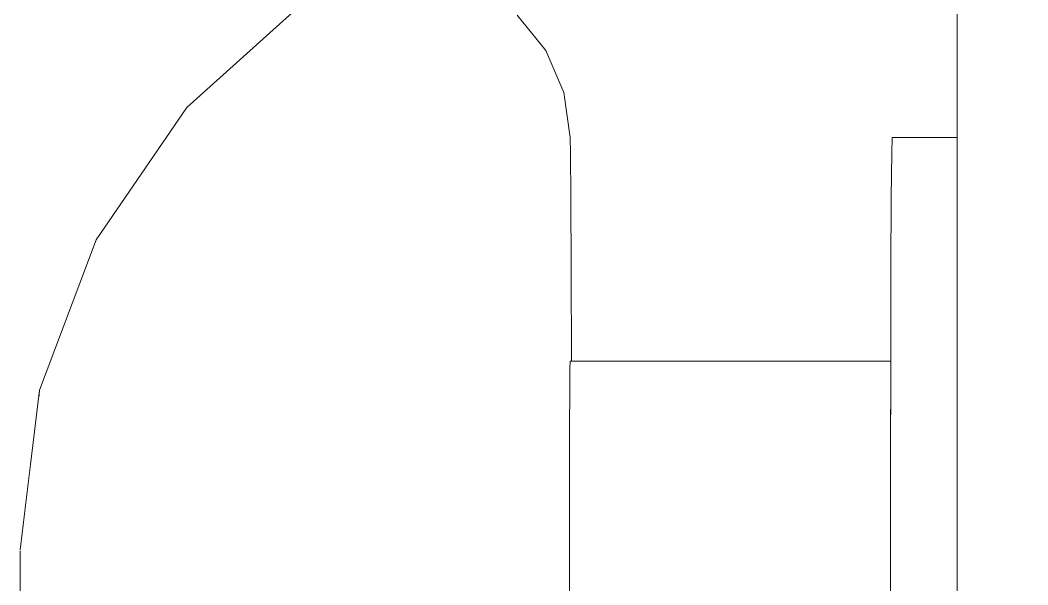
# Model space of a CAD drawing. Header units: metres. Extents: x -0.7 to 10.5, y -2 to 12.8.
# Drawn here: x 7.24817 to 7.27071, y 2.2 to 2.21263 of the extents above; entities that cross this region are included whole.
import ezdxf

# ---------------------------------------------------------------- set-up
doc = ezdxf.new("R2010")
doc.units = ezdxf.units.M
doc.header["$MEASUREMENT"] = 0
doc.linetypes.add('Xref_Alzado 1$0$Wipeout_Contour', pattern=[1000, 0, -1000])
doc.layers.add('Xref_Alzado 1$0$Interior - Mobiliario', color=7, linetype='Continuous')
doc.layers.add('Xref_Alzado 1$0$Interior - Mobiliario _Pen_No__81', color=7, linetype='Continuous', lineweight=13, true_color=0x6a6a6a)

# ---------------------------------------------------------------- blocks, each defined once
blk = doc.blocks.new('Xref_Alzado 1$0$Section Element_140')
at = {"color": 254, "linetype": 'Xref_Alzado 1$0$Wipeout_Contour', "lineweight": 0, "ltscale": 43868.623645}
blk.add_wipeout([(-10778.451, -2630), (-10776.291, -2630), (-10776.291, -1170), (-10778.451, -1170)], dxfattribs=at).dxf.layer = 'Xref_Alzado 1$0$Interior - Mobiliario'
at = {"color": 254, "linetype": 'Xref_Alzado 1$0$Wipeout_Contour', "lineweight": 0, "ltscale": 43929.468815}
blk.add_wipeout([(-10799.403, -1999.242), (-10798.977, -1995.798), (-10798.973, -1995.65), (-10799.403, -1999.215)], dxfattribs=at).dxf.layer = 'Xref_Alzado 1$0$Interior - Mobiliario'
at = {"color": 254, "linetype": 'Xref_Alzado 1$0$Wipeout_Contour', "lineweight": 0, "ltscale": 43845.4629}
blk.add_wipeout([(-10779.905, -1990), (-10779.914, -1990.341), (-10778.451, -1990.341), (-10778.451, -1990)], dxfattribs=at).dxf.layer = 'Xref_Alzado 1$0$Interior - Mobiliario'
at = {"color": 254, "linetype": 'Xref_Alzado 1$0$Wipeout_Contour', "lineweight": 0, "ltscale": 43929.615156}
blk.add_wipeout([(-10799.404, -1999.321), (-10798.98, -1996.233), (-10798.977, -1995.798), (-10799.403, -1999.242)], dxfattribs=at).dxf.layer = 'Xref_Alzado 1$0$Interior - Mobiliario'
at = {"layer": 'Xref_Alzado 1$0$Interior - Mobiliario _Pen_No__81', "color": 251, "linetype": 'Continuous', "lineweight": 13, "true_color": 0x6a6a6a}
blk.add_line((-10779.905, -1990), (-10778.451, -1990), dxfattribs=at)
at = {"color": 254, "linetype": 'Xref_Alzado 1$0$Wipeout_Contour', "lineweight": 0, "ltscale": 43845.96582}
blk.add_wipeout([(-10779.914, -1990.341), (-10779.923, -1991.34), (-10778.451, -1991.34), (-10778.451, -1990.341)], dxfattribs=at).dxf.layer = 'Xref_Alzado 1$0$Interior - Mobiliario'
at = {"color": 254, "linetype": 'Xref_Alzado 1$0$Wipeout_Contour', "lineweight": 0, "ltscale": 43923.671567}
blk.add_wipeout([(-10798.977, -1995.798), (-10797.715, -1992.552), (-10797.708, -1992.289), (-10798.973, -1995.65)], dxfattribs=at).dxf.layer = 'Xref_Alzado 1$0$Interior - Mobiliario'
at = {"color": 254, "linetype": 'Xref_Alzado 1$0$Wipeout_Contour', "lineweight": 0, "ltscale": 43929.879101}
blk.add_wipeout([(-10799.405, -1999.445), (-10798.983, -1996.924), (-10798.98, -1996.233), (-10799.404, -1999.321)], dxfattribs=at).dxf.layer = 'Xref_Alzado 1$0$Interior - Mobiliario'
at = {"layer": 'Xref_Alzado 1$0$Interior - Mobiliario _Pen_No__81', "color": 251, "linetype": 'Continuous', "lineweight": 13, "true_color": 0x6a6a6a}
blk.add_line((-10779.905, -1990), (-10779.914, -1990.341), dxfattribs=at)
at = {"color": 254, "linetype": 'Xref_Alzado 1$0$Wipeout_Contour', "lineweight": 0, "ltscale": 43846.920584}
blk.add_wipeout([(-10779.923, -1991.34), (-10779.93, -1992.929), (-10778.451, -1992.929), (-10778.451, -1991.34)], dxfattribs=at).dxf.layer = 'Xref_Alzado 1$0$Interior - Mobiliario'
at = {"color": 254, "linetype": 'Xref_Alzado 1$0$Wipeout_Contour', "lineweight": 0, "ltscale": 43923.995989}
blk.add_wipeout([(-10798.98, -1996.233), (-10797.721, -1993.322), (-10797.715, -1992.552), (-10798.977, -1995.798)], dxfattribs=at).dxf.layer = 'Xref_Alzado 1$0$Interior - Mobiliario'
at = {"color": 254, "linetype": 'Xref_Alzado 1$0$Wipeout_Contour', "lineweight": 0, "ltscale": 43930.246513}
blk.add_wipeout([(-10799.405, -1999.608), (-10798.986, -1997.825), (-10798.983, -1996.924), (-10799.405, -1999.445)], dxfattribs=at).dxf.layer = 'Xref_Alzado 1$0$Interior - Mobiliario'
at = {"layer": 'Xref_Alzado 1$0$Interior - Mobiliario _Pen_No__81', "color": 251, "linetype": 'Continuous', "lineweight": 13, "true_color": 0x6a6a6a}
blk.add_line((-10779.914, -1990.341), (-10779.923, -1991.34), dxfattribs=at)
at = {"color": 254, "linetype": 'Xref_Alzado 1$0$Wipeout_Contour', "lineweight": 0, "ltscale": 43914.945557}
blk.add_wipeout([(-10797.715, -1992.552), (-10795.69, -1989.689), (-10795.68, -1989.325), (-10797.708, -1992.289)], dxfattribs=at).dxf.layer = 'Xref_Alzado 1$0$Interior - Mobiliario'
at = {"color": 254, "linetype": 'Xref_Alzado 1$0$Wipeout_Contour', "lineweight": 0, "ltscale": 43924.591788}
blk.add_wipeout([(-10798.983, -1996.924), (-10797.726, -1994.548), (-10797.721, -1993.322), (-10798.98, -1996.233)], dxfattribs=at).dxf.layer = 'Xref_Alzado 1$0$Interior - Mobiliario'
at = {"color": 254, "linetype": 'Xref_Alzado 1$0$Wipeout_Contour', "lineweight": 0, "ltscale": 43930.7007}
blk.add_wipeout([(-10799.405, -1999.797), (-10798.987, -1998.874), (-10798.986, -1997.825), (-10799.405, -1999.608)], dxfattribs=at).dxf.layer = 'Xref_Alzado 1$0$Interior - Mobiliario'
at = {"color": 254, "linetype": 'Xref_Alzado 1$0$Wipeout_Contour', "lineweight": 0, "ltscale": 43915.432329}
blk.add_wipeout([(-10797.721, -1993.322), (-10795.698, -1990.755), (-10795.69, -1989.689), (-10797.715, -1992.552)], dxfattribs=at).dxf.layer = 'Xref_Alzado 1$0$Interior - Mobiliario'
at = {"color": 254, "linetype": 'Xref_Alzado 1$0$Wipeout_Contour', "lineweight": 0, "ltscale": 43925.420922}
blk.add_wipeout([(-10798.986, -1997.825), (-10797.731, -1996.145), (-10797.726, -1994.548), (-10798.983, -1996.924)], dxfattribs=at).dxf.layer = 'Xref_Alzado 1$0$Interior - Mobiliario'
at = {"color": 254, "linetype": 'Xref_Alzado 1$0$Wipeout_Contour', "lineweight": 0, "ltscale": 43931.242018}
blk.add_wipeout([(-10799.405, -2000), (-10798.988, -2000), (-10798.987, -1998.874), (-10799.405, -1999.797)], dxfattribs=at).dxf.layer = 'Xref_Alzado 1$0$Interior - Mobiliario'
at = {"layer": 'Xref_Alzado 1$0$Interior - Mobiliario _Pen_No__81', "color": 251, "linetype": 'Continuous', "lineweight": 13, "true_color": 0x6a6a6a}
for p, q in [((-10799.403, -1999.242), (-10799.404, -1999.321)), ((-10799.404, -1999.321), (-10799.405, -1999.445)), ((-10799.405, -1999.445), (-10799.405, -1999.608)), ((-10799.405, -1999.608), (-10799.405, -1999.797)), ((-10799.405, -1999.797), (-10799.405, -2000)), ((-10799.405, -2000), (-10799.405, -2000.203))]:
    blk.add_line(p, q, dxfattribs=at)
at = {"color": 254, "linetype": 'Xref_Alzado 1$0$Wipeout_Contour', "lineweight": 0, "ltscale": 43903.792741}
blk.add_wipeout([(-10795.69, -1989.689), (-10793.018, -1987.374), (-10793.006, -1986.928), (-10795.68, -1989.325)], dxfattribs=at).dxf.layer = 'Xref_Alzado 1$0$Interior - Mobiliario'
at = {"color": 254, "linetype": 'Xref_Alzado 1$0$Wipeout_Contour', "lineweight": 0, "ltscale": 43916.331336}
blk.add_wipeout([(-10797.726, -1994.548), (-10795.706, -1992.452), (-10795.698, -1990.755), (-10797.721, -1993.322)], dxfattribs=at).dxf.layer = 'Xref_Alzado 1$0$Interior - Mobiliario'
at = {"color": 254, "linetype": 'Xref_Alzado 1$0$Wipeout_Contour', "lineweight": 0, "ltscale": 43926.43048}
blk.add_wipeout([(-10798.987, -1998.874), (-10797.733, -1998.004), (-10797.731, -1996.145), (-10798.986, -1997.825)], dxfattribs=at).dxf.layer = 'Xref_Alzado 1$0$Interior - Mobiliario'
at = {"color": 254, "linetype": 'Xref_Alzado 1$0$Wipeout_Contour', "lineweight": 0, "ltscale": 43904.416556}
blk.add_wipeout([(-10795.698, -1990.755), (-10793.029, -1988.679), (-10793.018, -1987.374), (-10795.69, -1989.689)], dxfattribs=at).dxf.layer = 'Xref_Alzado 1$0$Interior - Mobiliario'
at = {"color": 254, "linetype": 'Xref_Alzado 1$0$Wipeout_Contour', "lineweight": 0, "ltscale": 43917.583736}
blk.add_wipeout([(-10797.731, -1996.145), (-10795.712, -1994.663), (-10795.706, -1992.452), (-10797.726, -1994.548)], dxfattribs=at).dxf.layer = 'Xref_Alzado 1$0$Interior - Mobiliario'
at = {"color": 254, "linetype": 'Xref_Alzado 1$0$Wipeout_Contour', "lineweight": 0, "ltscale": 43927.559184}
blk.add_wipeout([(-10798.988, -2000), (-10797.734, -2000), (-10797.733, -1998.004), (-10798.987, -1998.874)], dxfattribs=at).dxf.layer = 'Xref_Alzado 1$0$Interior - Mobiliario'
at = {"layer": 'Xref_Alzado 1$0$Interior - Mobiliario _Pen_No__81', "color": 251, "linetype": 'Continuous', "lineweight": 13, "true_color": 0x6a6a6a}
blk.add_line((-10799.403, -1999.215), (-10798.973, -1995.65), dxfattribs=at)
at = {"color": 254, "linetype": 'Xref_Alzado 1$0$Wipeout_Contour', "lineweight": 0, "ltscale": 43905.572126}
blk.add_wipeout([(-10795.706, -1992.452), (-10793.038, -1990.757), (-10793.029, -1988.679), (-10795.698, -1990.755)], dxfattribs=at).dxf.layer = 'Xref_Alzado 1$0$Interior - Mobiliario'
at = {"color": 254, "linetype": 'Xref_Alzado 1$0$Wipeout_Contour', "lineweight": 0, "ltscale": 43919.106623}
blk.add_wipeout([(-10797.733, -1998.004), (-10795.715, -1997.237), (-10795.712, -1994.663), (-10797.731, -1996.145)], dxfattribs=at).dxf.layer = 'Xref_Alzado 1$0$Interior - Mobiliario'
at = {"color": 254, "linetype": 'Xref_Alzado 1$0$Wipeout_Contour', "lineweight": 0, "ltscale": 43928.537389}
blk.add_wipeout([(-10798.987, -2001.126), (-10797.733, -2001.996), (-10797.734, -2000), (-10798.988, -2000)], dxfattribs=at).dxf.layer = 'Xref_Alzado 1$0$Interior - Mobiliario'
at = {"layer": 'Xref_Alzado 1$0$Interior - Mobiliario _Pen_No__81', "color": 251, "linetype": 'Continuous', "lineweight": 13, "true_color": 0x6a6a6a}
blk.add_line((-10798.973, -1995.65), (-10797.708, -1992.289), dxfattribs=at)
at = {"color": 254, "linetype": 'Xref_Alzado 1$0$Wipeout_Contour', "lineweight": 0, "ltscale": 43896.422748}
blk.add_wipeout([(-10793.029, -1988.679), (-10792.123, -1988.276), (-10792.111, -1986.924), (-10793.018, -1987.374)], dxfattribs=at).dxf.layer = 'Xref_Alzado 1$0$Interior - Mobiliario'
at = {"color": 254, "linetype": 'Xref_Alzado 1$0$Wipeout_Contour', "lineweight": 0, "ltscale": 43907.183426}
blk.add_wipeout([(-10795.712, -1994.663), (-10793.045, -1993.464), (-10793.038, -1990.757), (-10795.706, -1992.452)], dxfattribs=at).dxf.layer = 'Xref_Alzado 1$0$Interior - Mobiliario'
at = {"color": 254, "linetype": 'Xref_Alzado 1$0$Wipeout_Contour', "lineweight": 0, "ltscale": 43920.799363}
blk.add_wipeout([(-10797.734, -2000), (-10795.717, -2000), (-10795.715, -1997.237), (-10797.733, -1998.004)], dxfattribs=at).dxf.layer = 'Xref_Alzado 1$0$Interior - Mobiliario'
at = {"layer": 'Xref_Alzado 1$0$Interior - Mobiliario _Pen_No__81', "color": 251, "linetype": 'Continuous', "lineweight": 13, "true_color": 0x6a6a6a}
blk.add_line((-10797.708, -1992.289), (-10795.68, -1989.325), dxfattribs=at)
at = {"color": 254, "linetype": 'Xref_Alzado 1$0$Wipeout_Contour', "lineweight": 0, "ltscale": 43897.711579}
blk.add_wipeout([(-10793.038, -1990.757), (-10792.132, -1990.427), (-10792.123, -1988.276), (-10793.029, -1988.679)], dxfattribs=at).dxf.layer = 'Xref_Alzado 1$0$Interior - Mobiliario'
at = {"color": 254, "linetype": 'Xref_Alzado 1$0$Wipeout_Contour', "lineweight": 0, "ltscale": 43909.14296}
blk.add_wipeout([(-10795.715, -1997.237), (-10793.049, -1996.617), (-10793.045, -1993.464), (-10795.712, -1994.663)], dxfattribs=at).dxf.layer = 'Xref_Alzado 1$0$Interior - Mobiliario'
at = {"color": 254, "linetype": 'Xref_Alzado 1$0$Wipeout_Contour', "lineweight": 0, "ltscale": 43922.431694}
blk.add_wipeout([(-10797.733, -2001.996), (-10795.715, -2002.763), (-10795.717, -2000), (-10797.734, -2000)], dxfattribs=at).dxf.layer = 'Xref_Alzado 1$0$Interior - Mobiliario'
at = {"layer": 'Xref_Alzado 1$0$Interior - Mobiliario _Pen_No__81', "color": 251, "linetype": 'Continuous', "lineweight": 13, "true_color": 0x6a6a6a}
blk.add_line((-10795.68, -1989.325), (-10793.006, -1986.928), dxfattribs=at)
at = {"color": 254, "linetype": 'Xref_Alzado 1$0$Wipeout_Contour', "lineweight": 0, "ltscale": 43892.451682}
blk.add_wipeout([(-10792.123, -1988.276), (-10791.124, -1988.099), (-10791.113, -1986.726), (-10792.111, -1986.924)], dxfattribs=at).dxf.layer = 'Xref_Alzado 1$0$Interior - Mobiliario'
at = {"color": 254, "linetype": 'Xref_Alzado 1$0$Wipeout_Contour', "lineweight": 0, "ltscale": 43899.511581}
blk.add_wipeout([(-10793.045, -1993.464), (-10792.139, -1993.231), (-10792.132, -1990.427), (-10793.038, -1990.757)], dxfattribs=at).dxf.layer = 'Xref_Alzado 1$0$Interior - Mobiliario'
at = {"color": 254, "linetype": 'Xref_Alzado 1$0$Wipeout_Contour', "lineweight": 0, "ltscale": 43911.319335}
blk.add_wipeout([(-10795.717, -2000), (-10793.051, -2000), (-10793.049, -1996.617), (-10795.715, -1997.237)], dxfattribs=at).dxf.layer = 'Xref_Alzado 1$0$Interior - Mobiliario'
at = {"color": 254, "linetype": 'Xref_Alzado 1$0$Wipeout_Contour', "lineweight": 0, "ltscale": 43893.772391}
blk.add_wipeout([(-10792.132, -1990.427), (-10791.134, -1990.283), (-10791.124, -1988.099), (-10792.123, -1988.276)], dxfattribs=at).dxf.layer = 'Xref_Alzado 1$0$Interior - Mobiliario'
at = {"color": 254, "linetype": 'Xref_Alzado 1$0$Wipeout_Contour', "lineweight": 0, "ltscale": 43901.701832}
blk.add_wipeout([(-10793.049, -1996.617), (-10792.144, -1996.496), (-10792.139, -1993.231), (-10793.045, -1993.464)], dxfattribs=at).dxf.layer = 'Xref_Alzado 1$0$Interior - Mobiliario'
at = {"color": 254, "linetype": 'Xref_Alzado 1$0$Wipeout_Contour', "lineweight": 0, "ltscale": 43913.491931}
blk.add_wipeout([(-10795.715, -2002.763), (-10793.049, -2003.383), (-10793.051, -2000), (-10795.717, -2000)], dxfattribs=at).dxf.layer = 'Xref_Alzado 1$0$Interior - Mobiliario'
at = {"color": 254, "linetype": 'Xref_Alzado 1$0$Wipeout_Contour', "lineweight": 0, "ltscale": 43888.442186}
blk.add_wipeout([(-10791.124, -1988.099), (-10790.107, -1988.162), (-10790.096, -1986.796), (-10791.113, -1986.726)], dxfattribs=at).dxf.layer = 'Xref_Alzado 1$0$Interior - Mobiliario'
at = {"color": 254, "linetype": 'Xref_Alzado 1$0$Wipeout_Contour', "lineweight": 0, "ltscale": 43895.617339}
blk.add_wipeout([(-10792.139, -1993.231), (-10791.141, -1993.129), (-10791.134, -1990.283), (-10792.132, -1990.427)], dxfattribs=at).dxf.layer = 'Xref_Alzado 1$0$Interior - Mobiliario'
at = {"color": 254, "linetype": 'Xref_Alzado 1$0$Wipeout_Contour', "lineweight": 0, "ltscale": 43904.134497}
blk.add_wipeout([(-10793.051, -2000), (-10792.146, -2000), (-10792.144, -1996.496), (-10793.049, -1996.617)], dxfattribs=at).dxf.layer = 'Xref_Alzado 1$0$Interior - Mobiliario'
at = {"color": 254, "linetype": 'Xref_Alzado 1$0$Wipeout_Contour', "lineweight": 0, "ltscale": 43889.769218}
blk.add_wipeout([(-10791.134, -1990.283), (-10790.117, -1990.334), (-10790.107, -1988.162), (-10791.124, -1988.099)], dxfattribs=at).dxf.layer = 'Xref_Alzado 1$0$Interior - Mobiliario'
at = {"color": 254, "linetype": 'Xref_Alzado 1$0$Wipeout_Contour', "lineweight": 0, "ltscale": 43897.862486}
blk.add_wipeout([(-10792.144, -1996.496), (-10791.146, -1996.443), (-10791.141, -1993.129), (-10792.139, -1993.231)], dxfattribs=at).dxf.layer = 'Xref_Alzado 1$0$Interior - Mobiliario'
at = {"color": 254, "linetype": 'Xref_Alzado 1$0$Wipeout_Contour', "lineweight": 0, "ltscale": 43906.631731}
blk.add_wipeout([(-10793.049, -2003.383), (-10792.144, -2003.504), (-10792.146, -2000), (-10793.051, -2000)], dxfattribs=at).dxf.layer = 'Xref_Alzado 1$0$Interior - Mobiliario'
at = {"color": 254, "linetype": 'Xref_Alzado 1$0$Wipeout_Contour', "lineweight": 0, "ltscale": 43884.693927}
blk.add_wipeout([(-10790.107, -1988.162), (-10789.147, -1988.459), (-10789.136, -1987.128), (-10790.096, -1986.796)], dxfattribs=at).dxf.layer = 'Xref_Alzado 1$0$Interior - Mobiliario'
at = {"color": 254, "linetype": 'Xref_Alzado 1$0$Wipeout_Contour', "lineweight": 0, "ltscale": 43891.623115}
blk.add_wipeout([(-10791.141, -1993.129), (-10790.124, -1993.165), (-10790.117, -1990.334), (-10791.134, -1990.283)], dxfattribs=at).dxf.layer = 'Xref_Alzado 1$0$Interior - Mobiliario'
at = {"color": 254, "linetype": 'Xref_Alzado 1$0$Wipeout_Contour', "lineweight": 0, "ltscale": 43900.356264}
blk.add_wipeout([(-10792.146, -2000), (-10791.148, -2000), (-10791.146, -1996.443), (-10792.144, -1996.496)], dxfattribs=at).dxf.layer = 'Xref_Alzado 1$0$Interior - Mobiliario'
at = {"color": 254, "linetype": 'Xref_Alzado 1$0$Wipeout_Contour', "lineweight": 0, "ltscale": 43880.800582}
blk.add_wipeout([(-10789.136, -1987.128), (-10788.303, -1987.697), (-10788.292, -1987.263), (-10789.124, -1986.674)], dxfattribs=at).dxf.layer = 'Xref_Alzado 1$0$Interior - Mobiliario'
at = {"color": 254, "linetype": 'Xref_Alzado 1$0$Wipeout_Contour', "lineweight": 0, "ltscale": 43886.001363}
blk.add_wipeout([(-10790.117, -1990.334), (-10789.156, -1990.577), (-10789.147, -1988.459), (-10790.107, -1988.162)], dxfattribs=at).dxf.layer = 'Xref_Alzado 1$0$Interior - Mobiliario'
at = {"color": 254, "linetype": 'Xref_Alzado 1$0$Wipeout_Contour', "lineweight": 0, "ltscale": 43893.8792}
blk.add_wipeout([(-10791.146, -1996.443), (-10790.129, -1996.462), (-10790.124, -1993.165), (-10791.141, -1993.129)], dxfattribs=at).dxf.layer = 'Xref_Alzado 1$0$Interior - Mobiliario'
at = {"color": 254, "linetype": 'Xref_Alzado 1$0$Wipeout_Contour', "lineweight": 0, "ltscale": 43881.479234}
blk.add_wipeout([(-10789.147, -1988.459), (-10788.314, -1988.969), (-10788.303, -1987.697), (-10789.136, -1987.128)], dxfattribs=at).dxf.layer = 'Xref_Alzado 1$0$Interior - Mobiliario'
at = {"color": 254, "linetype": 'Xref_Alzado 1$0$Wipeout_Contour', "lineweight": 0, "ltscale": 43887.827576}
blk.add_wipeout([(-10790.124, -1993.165), (-10789.163, -1993.337), (-10789.156, -1990.577), (-10790.117, -1990.334)], dxfattribs=at).dxf.layer = 'Xref_Alzado 1$0$Interior - Mobiliario'
at = {"color": 254, "linetype": 'Xref_Alzado 1$0$Wipeout_Contour', "lineweight": 0, "ltscale": 43896.385158}
blk.add_wipeout([(-10791.148, -2000), (-10790.13, -2000), (-10790.129, -1996.462), (-10791.146, -1996.443)], dxfattribs=at).dxf.layer = 'Xref_Alzado 1$0$Interior - Mobiliario'
at = {"color": 254, "linetype": 'Xref_Alzado 1$0$Wipeout_Contour', "lineweight": 0, "ltscale": 43882.742345}
blk.add_wipeout([(-10789.156, -1990.577), (-10788.323, -1990.994), (-10788.314, -1988.969), (-10789.147, -1988.459)], dxfattribs=at).dxf.layer = 'Xref_Alzado 1$0$Interior - Mobiliario'
at = {"color": 254, "linetype": 'Xref_Alzado 1$0$Wipeout_Contour', "lineweight": 0, "ltscale": 43890.049834}
blk.add_wipeout([(-10790.129, -1996.462), (-10789.168, -1996.551), (-10789.163, -1993.337), (-10790.124, -1993.165)], dxfattribs=at).dxf.layer = 'Xref_Alzado 1$0$Interior - Mobiliario'
at = {"color": 254, "linetype": 'Xref_Alzado 1$0$Wipeout_Contour', "lineweight": 0, "ltscale": 43878.392314}
blk.add_wipeout([(-10788.303, -1987.697), (-10787.66, -1988.462), (-10787.65, -1988.055), (-10788.292, -1987.263)], dxfattribs=at).dxf.layer = 'Xref_Alzado 1$0$Interior - Mobiliario'
at = {"color": 254, "linetype": 'Xref_Alzado 1$0$Wipeout_Contour', "lineweight": 0, "ltscale": 43884.506164}
blk.add_wipeout([(-10789.163, -1993.337), (-10788.33, -1993.632), (-10788.323, -1990.994), (-10789.156, -1990.577)], dxfattribs=at).dxf.layer = 'Xref_Alzado 1$0$Interior - Mobiliario'
at = {"color": 254, "linetype": 'Xref_Alzado 1$0$Wipeout_Contour', "lineweight": 0, "ltscale": 43892.518128}
blk.add_wipeout([(-10790.13, -2000), (-10789.169, -2000), (-10789.168, -1996.551), (-10790.129, -1996.462)], dxfattribs=at).dxf.layer = 'Xref_Alzado 1$0$Interior - Mobiliario'
at = {"color": 254, "linetype": 'Xref_Alzado 1$0$Wipeout_Contour', "lineweight": 0, "ltscale": 43879.036324}
blk.add_wipeout([(-10788.314, -1988.969), (-10787.67, -1989.655), (-10787.66, -1988.462), (-10788.303, -1987.697)], dxfattribs=at).dxf.layer = 'Xref_Alzado 1$0$Interior - Mobiliario'
at = {"color": 254, "linetype": 'Xref_Alzado 1$0$Wipeout_Contour', "lineweight": 0, "ltscale": 43886.652249}
blk.add_wipeout([(-10789.168, -1996.551), (-10788.334, -1996.703), (-10788.33, -1993.632), (-10789.163, -1993.337)], dxfattribs=at).dxf.layer = 'Xref_Alzado 1$0$Interior - Mobiliario'
at = {"color": 254, "linetype": 'Xref_Alzado 1$0$Wipeout_Contour', "lineweight": 0, "ltscale": 43880.233499}
blk.add_wipeout([(-10788.323, -1990.994), (-10787.678, -1991.553), (-10787.67, -1989.655), (-10788.314, -1988.969)], dxfattribs=at).dxf.layer = 'Xref_Alzado 1$0$Interior - Mobiliario'
at = {"color": 254, "linetype": 'Xref_Alzado 1$0$Wipeout_Contour', "lineweight": 0, "ltscale": 43889.035759}
blk.add_wipeout([(-10789.169, -2000), (-10788.335, -2000), (-10788.334, -1996.703), (-10789.168, -1996.551)], dxfattribs=at).dxf.layer = 'Xref_Alzado 1$0$Interior - Mobiliario'
at = {"color": 254, "linetype": 'Xref_Alzado 1$0$Wipeout_Contour', "lineweight": 0, "ltscale": 43876.946275}
blk.add_wipeout([(-10787.66, -1988.462), (-10787.254, -1989.365), (-10787.244, -1988.99), (-10787.65, -1988.055)], dxfattribs=at).dxf.layer = 'Xref_Alzado 1$0$Interior - Mobiliario'
at = {"color": 254, "linetype": 'Xref_Alzado 1$0$Wipeout_Contour', "lineweight": 0, "ltscale": 43881.904719}
blk.add_wipeout([(-10788.33, -1993.632), (-10787.685, -1994.027), (-10787.678, -1991.553), (-10788.323, -1990.994)], dxfattribs=at).dxf.layer = 'Xref_Alzado 1$0$Interior - Mobiliario'
at = {"color": 254, "linetype": 'Xref_Alzado 1$0$Wipeout_Contour', "lineweight": 0, "ltscale": 43891.478743}
blk.add_wipeout([(-10789.168, -2003.449), (-10788.334, -2003.297), (-10788.335, -2000), (-10789.169, -2000)], dxfattribs=at).dxf.layer = 'Xref_Alzado 1$0$Interior - Mobiliario'
at = {"layer": 'Xref_Alzado 1$0$Interior - Mobiliario _Pen_No__81', "color": 251, "linetype": 'Continuous', "lineweight": 13, "true_color": 0x6a6a6a}
blk.add_line((-10788.292, -1987.263), (-10787.65, -1988.055), dxfattribs=at)
at = {"color": 254, "linetype": 'Xref_Alzado 1$0$Wipeout_Contour', "lineweight": 0, "ltscale": 43877.546432}
blk.add_wipeout([(-10787.67, -1989.655), (-10787.263, -1990.465), (-10787.254, -1989.365), (-10787.66, -1988.462)], dxfattribs=at).dxf.layer = 'Xref_Alzado 1$0$Interior - Mobiliario'
at = {"color": 254, "linetype": 'Xref_Alzado 1$0$Wipeout_Contour', "lineweight": 0, "ltscale": 43883.937829}
blk.add_wipeout([(-10788.334, -1996.703), (-10787.689, -1996.908), (-10787.685, -1994.027), (-10788.33, -1993.632)], dxfattribs=at).dxf.layer = 'Xref_Alzado 1$0$Interior - Mobiliario'
at = {"color": 254, "linetype": 'Xref_Alzado 1$0$Wipeout_Contour', "lineweight": 0, "ltscale": 43878.660819}
blk.add_wipeout([(-10787.678, -1991.553), (-10787.271, -1992.215), (-10787.263, -1990.465), (-10787.67, -1989.655)], dxfattribs=at).dxf.layer = 'Xref_Alzado 1$0$Interior - Mobiliario'
at = {"color": 254, "linetype": 'Xref_Alzado 1$0$Wipeout_Contour', "lineweight": 0, "ltscale": 43886.195636}
blk.add_wipeout([(-10788.335, -2000), (-10787.69, -2000), (-10787.689, -1996.908), (-10788.334, -1996.703)], dxfattribs=at).dxf.layer = 'Xref_Alzado 1$0$Interior - Mobiliario'
at = {"color": 254, "linetype": 'Xref_Alzado 1$0$Wipeout_Contour', "lineweight": 0, "ltscale": 43876.572204}
blk.add_wipeout([(-10787.254, -1989.365), (-10787.114, -1990.341), (-10787.105, -1990), (-10787.244, -1988.99)], dxfattribs=at).dxf.layer = 'Xref_Alzado 1$0$Interior - Mobiliario'
at = {"color": 254, "linetype": 'Xref_Alzado 1$0$Wipeout_Contour', "lineweight": 0, "ltscale": 43880.215946}
blk.add_wipeout([(-10787.685, -1994.027), (-10787.277, -1994.495), (-10787.271, -1992.215), (-10787.678, -1991.553)], dxfattribs=at).dxf.layer = 'Xref_Alzado 1$0$Interior - Mobiliario'
at = {"layer": 'Xref_Alzado 1$0$Interior - Mobiliario _Pen_No__81', "color": 251, "linetype": 'Continuous', "lineweight": 13, "true_color": 0x6a6a6a}
blk.add_line((-10787.65, -1988.055), (-10787.244, -1988.99), dxfattribs=at)
at = {"color": 254, "linetype": 'Xref_Alzado 1$0$Wipeout_Contour', "lineweight": 0, "ltscale": 43877.12239}
blk.add_wipeout([(-10787.263, -1990.465), (-10787.123, -1991.34), (-10787.114, -1990.341), (-10787.254, -1989.365)], dxfattribs=at).dxf.layer = 'Xref_Alzado 1$0$Interior - Mobiliario'
at = {"color": 254, "linetype": 'Xref_Alzado 1$0$Wipeout_Contour', "lineweight": 0, "ltscale": 43882.107497}
blk.add_wipeout([(-10787.689, -1996.908), (-10787.28, -1997.15), (-10787.277, -1994.495), (-10787.685, -1994.027)], dxfattribs=at).dxf.layer = 'Xref_Alzado 1$0$Interior - Mobiliario'
at = {"color": 254, "linetype": 'Xref_Alzado 1$0$Wipeout_Contour', "lineweight": 0, "ltscale": 43878.14287}
blk.add_wipeout([(-10787.271, -1992.215), (-10787.13, -1992.929), (-10787.123, -1991.34), (-10787.263, -1990.465)], dxfattribs=at).dxf.layer = 'Xref_Alzado 1$0$Interior - Mobiliario'
at = {"color": 254, "linetype": 'Xref_Alzado 1$0$Wipeout_Contour', "lineweight": 0, "ltscale": 43884.207849}
blk.add_wipeout([(-10787.69, -2000), (-10787.282, -2000), (-10787.28, -1997.15), (-10787.689, -1996.908)], dxfattribs=at).dxf.layer = 'Xref_Alzado 1$0$Interior - Mobiliario'
at = {"color": 254, "linetype": 'Xref_Alzado 1$0$Wipeout_Contour', "lineweight": 0, "ltscale": 43879.566459}
blk.add_wipeout([(-10787.277, -1994.495), (-10787.135, -1995), (-10787.13, -1992.929), (-10787.271, -1992.215)], dxfattribs=at).dxf.layer = 'Xref_Alzado 1$0$Interior - Mobiliario'
at = {"color": 254, "linetype": 'Xref_Alzado 1$0$Wipeout_Contour', "lineweight": 0, "ltscale": 43886.345421}
blk.add_wipeout([(-10787.689, -2003.092), (-10787.28, -2002.85), (-10787.282, -2000), (-10787.69, -2000)], dxfattribs=at).dxf.layer = 'Xref_Alzado 1$0$Interior - Mobiliario'
at = {"color": 254, "linetype": 'Xref_Alzado 1$0$Wipeout_Contour', "lineweight": 0, "ltscale": 43881.29768}
blk.add_wipeout([(-10787.28, -1997.15), (-10787.138, -1997.412), (-10787.135, -1995), (-10787.277, -1994.495)], dxfattribs=at).dxf.layer = 'Xref_Alzado 1$0$Interior - Mobiliario'
at = {"color": 254, "linetype": 'Xref_Alzado 1$0$Wipeout_Contour', "lineweight": 0, "ltscale": 43878.927235}
blk.add_wipeout([(-10787.114, -1990.341), (-10787.11, -1995.17), (-10787.105, -1995), (-10787.105, -1990)], dxfattribs=at).dxf.layer = 'Xref_Alzado 1$0$Interior - Mobiliario'
at = {"color": 254, "linetype": 'Xref_Alzado 1$0$Wipeout_Contour', "lineweight": 0, "ltscale": 43883.21973}
blk.add_wipeout([(-10787.282, -2000), (-10787.14, -2000), (-10787.138, -1997.412), (-10787.28, -1997.15)], dxfattribs=at).dxf.layer = 'Xref_Alzado 1$0$Interior - Mobiliario'
at = {"color": 254, "linetype": 'Xref_Alzado 1$0$Wipeout_Contour', "lineweight": 0, "ltscale": 43879.15674}
blk.add_wipeout([(-10787.123, -1991.34), (-10787.114, -1995.67), (-10787.11, -1995.17), (-10787.114, -1990.341)], dxfattribs=at).dxf.layer = 'Xref_Alzado 1$0$Interior - Mobiliario'
at = {"color": 254, "linetype": 'Xref_Alzado 1$0$Wipeout_Contour', "lineweight": 0, "ltscale": 43879.7986}
blk.add_wipeout([(-10787.13, -1992.929), (-10787.118, -1996.464), (-10787.114, -1995.67), (-10787.123, -1991.34)], dxfattribs=at).dxf.layer = 'Xref_Alzado 1$0$Interior - Mobiliario'
at = {"color": 254, "linetype": 'Xref_Alzado 1$0$Wipeout_Contour', "lineweight": 0, "ltscale": 43880.757885}
blk.add_wipeout([(-10787.135, -1995), (-10787.12, -1997.5), (-10787.118, -1996.464), (-10787.13, -1992.929)], dxfattribs=at).dxf.layer = 'Xref_Alzado 1$0$Interior - Mobiliario'
at = {"color": 254, "linetype": 'Xref_Alzado 1$0$Wipeout_Contour', "lineweight": 0, "ltscale": 43881.952097}
blk.add_wipeout([(-10787.138, -1997.412), (-10787.122, -1998.706), (-10787.12, -1997.5), (-10787.135, -1995)], dxfattribs=at).dxf.layer = 'Xref_Alzado 1$0$Interior - Mobiliario'
at = {"color": 254, "linetype": 'Xref_Alzado 1$0$Wipeout_Contour', "lineweight": 0, "ltscale": 32909.814653}
blk.add_wipeout([(-10787.081, -1992.929), (-10787.088, -1995), (-10787.076, -1995)], dxfattribs=at).dxf.layer = 'Xref_Alzado 1$0$Interior - Mobiliario'
at = {"color": 254, "linetype": 'Xref_Alzado 1$0$Wipeout_Contour', "lineweight": 0, "ltscale": 43883.296818}
blk.add_wipeout([(-10787.14, -2000), (-10787.123, -2000), (-10787.122, -1998.706), (-10787.138, -1997.412)], dxfattribs=at).dxf.layer = 'Xref_Alzado 1$0$Interior - Mobiliario'
at = {"color": 254, "linetype": 'Xref_Alzado 1$0$Wipeout_Contour', "lineweight": 0, "ltscale": 32908.502599}
blk.add_wipeout([(-10787.088, -1991.34), (-10787.088, -1995), (-10787.081, -1992.929)], dxfattribs=at).dxf.layer = 'Xref_Alzado 1$0$Interior - Mobiliario'
at = {"color": 254, "linetype": 'Xref_Alzado 1$0$Wipeout_Contour', "lineweight": 0, "ltscale": 43884.53}
blk.add_wipeout([(-10787.138, -2002.588), (-10787.122, -2001.294), (-10787.123, -2000), (-10787.14, -2000)], dxfattribs=at).dxf.layer = 'Xref_Alzado 1$0$Interior - Mobiliario'
at = {"color": 254, "linetype": 'Xref_Alzado 1$0$Wipeout_Contour', "lineweight": 0, "ltscale": 32908.136564}
blk.add_wipeout([(-10787.097, -1990.341), (-10787.096, -1995), (-10787.088, -1991.34)], dxfattribs=at).dxf.layer = 'Xref_Alzado 1$0$Interior - Mobiliario'
at = {"color": 254, "linetype": 'Xref_Alzado 1$0$Wipeout_Contour', "lineweight": 0, "ltscale": 32908.276145}
blk.add_wipeout([(-10787.097, -1990.341), (-10787.105, -1990), (-10787.101, -1995)], dxfattribs=at).dxf.layer = 'Xref_Alzado 1$0$Interior - Mobiliario'
at = {"layer": 'Xref_Alzado 1$0$Interior - Mobiliario _Pen_No__81', "color": 251, "linetype": 'Continuous', "lineweight": 13, "true_color": 0x6a6a6a}
for p, q in [((-10787.244, -1988.99), (-10787.105, -1990)), ((-10787.097, -1990.341), (-10787.105, -1990)), ((-10787.088, -1991.34), (-10787.097, -1990.341)), ((-10787.081, -1992.929), (-10787.088, -1991.34))]:
    blk.add_line(p, q, dxfattribs=at)
at = {"color": 254, "linetype": 'Xref_Alzado 1$0$Wipeout_Contour', "lineweight": 0, "ltscale": 43866.105705}
blk.add_wipeout([(-10787.11, -1995.17), (-10779.935, -1995.17), (-10779.935, -1995), (-10787.105, -1995)], dxfattribs=at).dxf.layer = 'Xref_Alzado 1$0$Interior - Mobiliario'
at = {"layer": 'Xref_Alzado 1$0$Interior - Mobiliario _Pen_No__81', "color": 251, "linetype": 'Continuous', "lineweight": 13, "true_color": 0x6a6a6a}
blk.add_line((-10787.076, -1995), (-10787.081, -1992.929), dxfattribs=at)
at = {"color": 254, "linetype": 'Xref_Alzado 1$0$Wipeout_Contour', "lineweight": 0, "ltscale": 43848.262821}
blk.add_wipeout([(-10779.93, -1992.929), (-10779.935, -1995), (-10778.451, -1995), (-10778.451, -1992.929)], dxfattribs=at).dxf.layer = 'Xref_Alzado 1$0$Interior - Mobiliario'
at = {"color": 254, "linetype": 'Xref_Alzado 1$0$Wipeout_Contour', "lineweight": 0, "ltscale": 43866.358679}
blk.add_wipeout([(-10787.11, -1995.17), (-10787.114, -1995.67), (-10779.936, -1995.67), (-10779.935, -1995.17)], dxfattribs=at).dxf.layer = 'Xref_Alzado 1$0$Interior - Mobiliario'
at = {"layer": 'Xref_Alzado 1$0$Interior - Mobiliario _Pen_No__81', "color": 251, "linetype": 'Continuous', "lineweight": 13, "true_color": 0x6a6a6a}
for p, q in [((-10779.923, -1991.34), (-10779.93, -1992.929)), ((-10787.105, -1995), (-10787.11, -1995.17))]:
    blk.add_line(p, q, dxfattribs=at)
at = {"color": 254, "linetype": 'Xref_Alzado 1$0$Wipeout_Contour', "lineweight": 0, "ltscale": 43866.838883}
blk.add_wipeout([(-10787.114, -1995.67), (-10787.118, -1996.464), (-10779.937, -1996.464), (-10779.936, -1995.67)], dxfattribs=at).dxf.layer = 'Xref_Alzado 1$0$Interior - Mobiliario'
at = {"layer": 'Xref_Alzado 1$0$Interior - Mobiliario _Pen_No__81', "color": 251, "linetype": 'Continuous', "lineweight": 13, "true_color": 0x6a6a6a}
blk.add_line((-10787.11, -1995.17), (-10787.114, -1995.67), dxfattribs=at)
at = {"color": 254, "linetype": 'Xref_Alzado 1$0$Wipeout_Contour', "lineweight": 0, "ltscale": 54831.507531}
blk.add_wipeout([(-10787.118, -1996.464), (-10787.12, -1997.5), (-10779.938, -1997.5), (-10779.938, -1997.412), (-10779.937, -1996.464)], dxfattribs=at).dxf.layer = 'Xref_Alzado 1$0$Interior - Mobiliario'
at = {"layer": 'Xref_Alzado 1$0$Interior - Mobiliario _Pen_No__81', "color": 251, "linetype": 'Continuous', "lineweight": 13, "true_color": 0x6a6a6a}
blk.add_line((-10787.114, -1995.67), (-10787.118, -1996.464), dxfattribs=at)
at = {"color": 254, "linetype": 'Xref_Alzado 1$0$Wipeout_Contour', "lineweight": 0, "ltscale": 43868.33645}
blk.add_wipeout([(-10787.12, -1997.5), (-10787.122, -1998.706), (-10779.939, -1998.706), (-10779.938, -1997.5)], dxfattribs=at).dxf.layer = 'Xref_Alzado 1$0$Interior - Mobiliario'
at = {"layer": 'Xref_Alzado 1$0$Interior - Mobiliario _Pen_No__81', "color": 251, "linetype": 'Continuous', "lineweight": 13, "true_color": 0x6a6a6a}
blk.add_line((-10787.118, -1996.464), (-10787.12, -1997.5), dxfattribs=at)
at = {"color": 254, "linetype": 'Xref_Alzado 1$0$Wipeout_Contour', "lineweight": 0, "ltscale": 43849.901934}
blk.add_wipeout([(-10779.935, -1995), (-10779.938, -1997.412), (-10778.451, -1997.412), (-10778.451, -1995)], dxfattribs=at).dxf.layer = 'Xref_Alzado 1$0$Interior - Mobiliario'
at = {"color": 254, "linetype": 'Xref_Alzado 1$0$Wipeout_Contour', "lineweight": 0, "ltscale": 43869.250882}
blk.add_wipeout([(-10787.122, -1998.706), (-10787.123, -2000), (-10779.94, -2000), (-10779.939, -1998.706)], dxfattribs=at).dxf.layer = 'Xref_Alzado 1$0$Interior - Mobiliario'
at = {"layer": 'Xref_Alzado 1$0$Interior - Mobiliario _Pen_No__81', "color": 251, "linetype": 'Continuous', "lineweight": 13, "true_color": 0x6a6a6a}
for p, q in [((-10779.93, -1992.929), (-10779.935, -1995)), ((-10787.105, -1995), (-10779.935, -1995)), ((-10787.12, -1997.5), (-10787.122, -1998.706)), ((-10787.122, -1998.706), (-10787.123, -2000)), ((-10787.123, -2000), (-10787.122, -2001.294))]:
    blk.add_line(p, q, dxfattribs=at)
at = {"color": 254, "linetype": 'Xref_Alzado 1$0$Wipeout_Contour', "lineweight": 0, "ltscale": 43851.727061}
blk.add_wipeout([(-10779.938, -1997.412), (-10779.94, -2000), (-10778.451, -2000), (-10778.451, -1997.412)], dxfattribs=at).dxf.layer = 'Xref_Alzado 1$0$Interior - Mobiliario'
at = {"layer": 'Xref_Alzado 1$0$Interior - Mobiliario _Pen_No__81', "color": 251, "linetype": 'Continuous', "lineweight": 13, "true_color": 0x6a6a6a}
for p, q in [((-10778.451, -1170), (-10778.451, -2630)), ((-10779.935, -1995), (-10779.938, -1997.412)), ((-10779.938, -1997.412), (-10779.94, -2000)), ((-10779.94, -2000), (-10779.938, -2002.588))]:
    blk.add_line(p, q, dxfattribs=at)
blk = doc.blocks.new('Xref_Alzado 1')
at = {"layer": 'Xref_Alzado 1$0$Interior - Mobiliario', "lineweight": 0, "xscale": 0.001, "yscale": 0.001, "zscale": 0.001}
blk.add_blockref('Xref_Alzado 1$0$Section Element_140', (18.274023, 3.3), dxfattribs=at)

msp = doc.modelspace()

# ---------------------------------------------------------------- block references
msp.add_blockref('Xref_Alzado 1', (-0.226445, 0.9))

doc.saveas('drawing.dxf')
